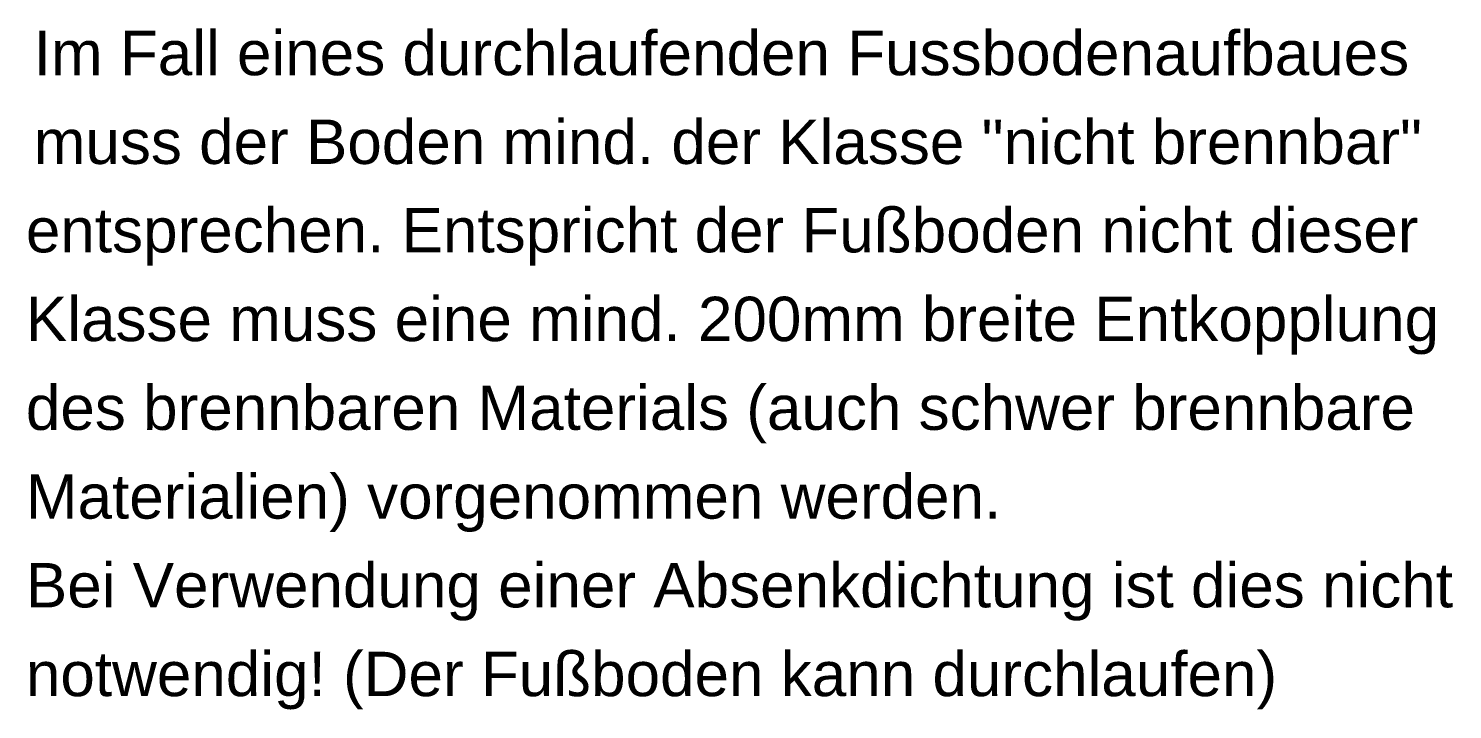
# Model space of a CAD drawing. Extents: x 11 to 197, y 21 to 259.
# Drawn here: x 116.7 to 196.9, y 215.1 to 253.4 of the extents above; entities that cross this region are included whole.
import ezdxf

# ---------------------------------------------------------------- set-up
doc = ezdxf.new("R2010")
doc.units = 0
doc.header["$LTSCALE"] = 6
doc.layers.add('01TXT', color=7, linetype='CONTINUOUS')
doc.styles.add('SWISSL', font='swissl.ttf')

msp = doc.modelspace()

# ---------------------------------------------------------------- texts
at = {"layer": '01TXT', "color": 1, "style": 'SWISSL'}
for s, p in [('Im Fall eines durchlaufenden Fussbodenaufbaues', (116.9973, 250.7983)), ('muss der Boden mind. der Klasse "nicht brennbar" ', (116.9973, 245.7983)), ('entsprechen. Entspricht der Fußboden nicht dieser ', (116.5545, 240.8179)), ('Klasse muss eine mind. 200mm breite Entkopplung  ', (116.5545, 235.8179)), ('des brennbaren Materials (auch schwer brennbare ', (116.5545, 230.8179)), ('Materialien) vorgenommen werden.', (116.5545, 225.8179)), ('Bei Verwendung einer Absenkdichtung ist dies nicht  ', (116.5545, 220.8179)), ('notwendig! (Der Fußboden kann durchlaufen)', (116.5545, 215.8179))]:
    msp.add_text(s, height=2.5, dxfattribs=at).set_placement(p)

doc.saveas('drawing.dxf')
